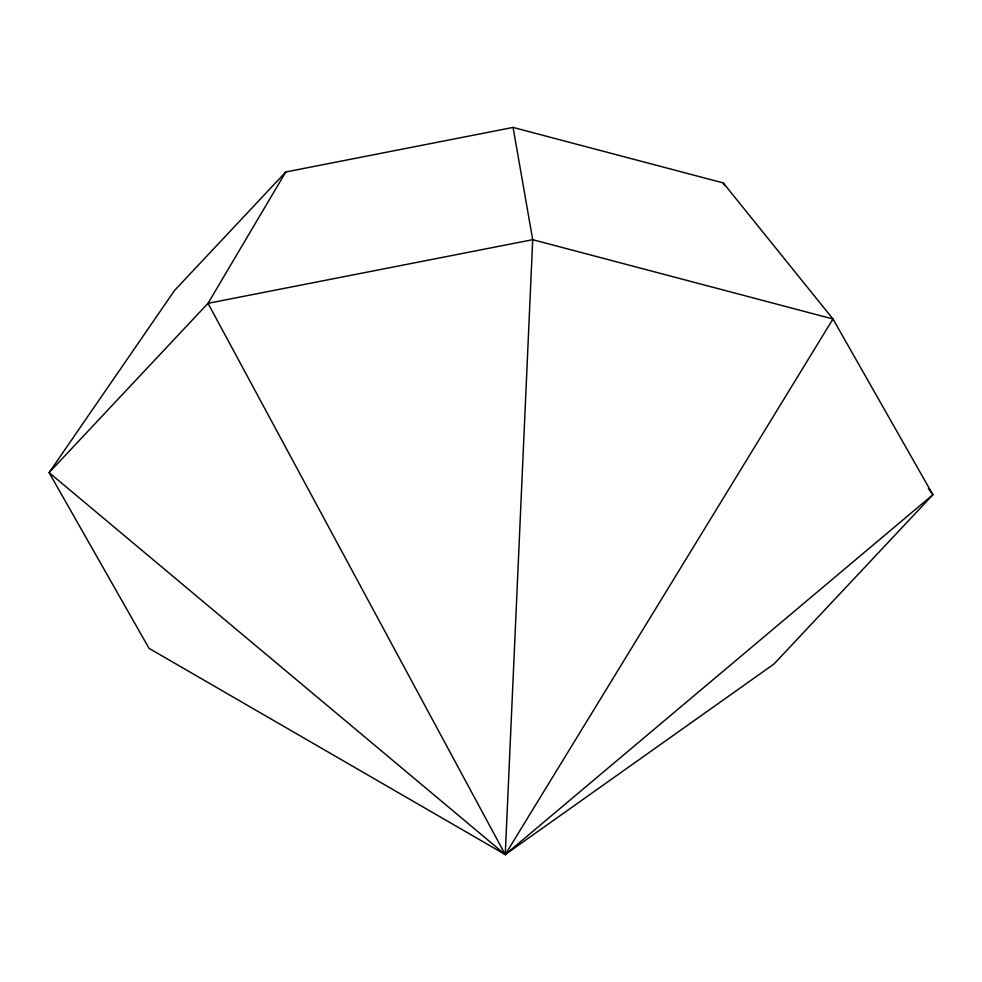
<?xml version="1.0" encoding="UTF-8"?>
<svg xmlns="http://www.w3.org/2000/svg" width="982" height="982" viewBox="0 0 982 982"><rect width="100%" height="100%" fill="white"/><g stroke="black" fill="none" stroke-linecap="round" stroke-linejoin="round"><path stroke-width="1.47" d="M285.787 171.973L208.024 303.315L49.1 472.6L505.251 854.573L532.71 239.682L513.07 127.427L285.787 171.973L174.55 290.463L49.1 472.6L149.043 648.366L505.251 854.573L773.976 664.016L932.9 494.732L832.957 318.978L723.255 182.934L513.07 127.427M505.251 854.573L832.957 318.978L532.71 239.682L208.024 303.315L505.251 854.573L932.9 494.732L928.371 488.606M723.255 182.934L724.753 185.573"/></g></svg>
